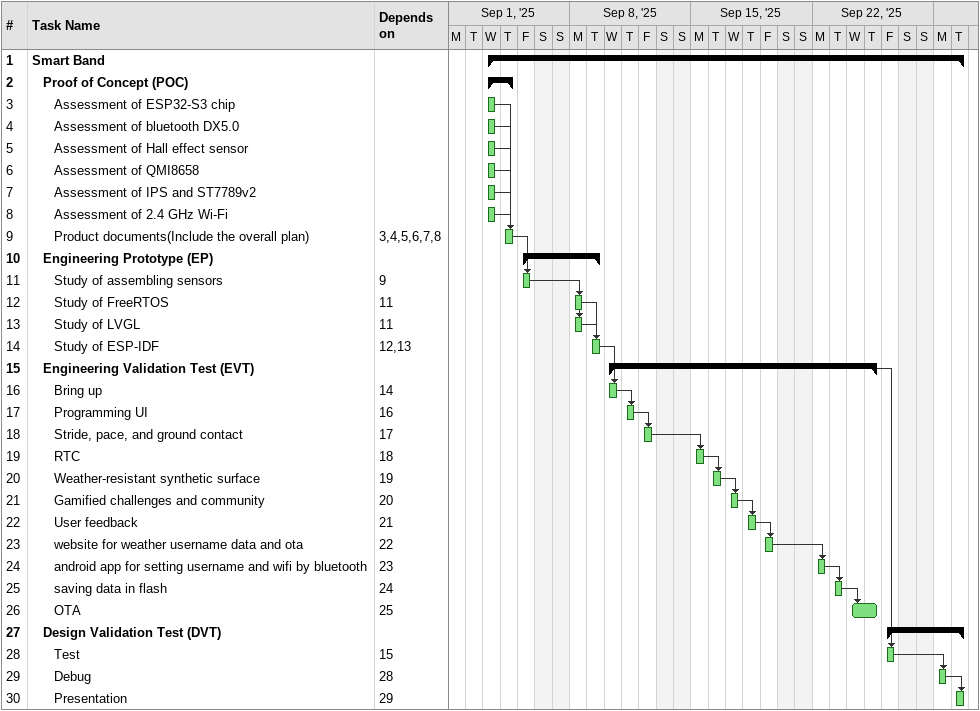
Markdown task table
| ID | Level | Task | Start | Finish | Predecessors |
|---|---|---|---|---|---|
| 1 | 1 | **Smart Band** | 2025-09-03 | 2025-09-30 |  |
| 2 | 2 | **Proof of Concept (POC)** | 2025-09-03 | 2025-09-04 |  |
| 3 | 3 | Assessment of ESP32-S3 chip | 2025-09-03 | 2025-09-03 |  |
| 4 | 3 | Assessment of bluetooth DX5.0 | 2025-09-03 | 2025-09-03 |  |
| 5 | 3 | Assessment of Hall effect sensor | 2025-09-03 | 2025-09-03 |  |
| 6 | 3 | Assessment of QMI8658 | 2025-09-03 | 2025-09-03 |  |
| 7 | 3 | Assessment of IPS and ST7789v2 | 2025-09-03 | 2025-09-03 |  |
| 8 | 3 | Assessment of 2.4 GHz Wi-Fi | 2025-09-03 | 2025-09-03 |  |
| 9 | 3 | Product documents(Include the overall plan) | 2025-09-04 | 2025-09-04 | 3, 4, 5, 6, 7, 8 |
| 10 | 2 | **Engineering Prototype (EP)** | 2025-09-05 | 2025-09-09 |  |
| 11 | 3 | Study of assembling sensors | 2025-09-05 | 2025-09-05 | 9 |
| 12 | 3 | Study of FreeRTOS | 2025-09-08 | 2025-09-08 | 11 |
| 13 | 3 | Study of LVGL | 2025-09-08 | 2025-09-08 | 11 |
| 14 | 3 | Study of ESP-IDF | 2025-09-09 | 2025-09-09 | 12, 13 |
| 15 | 2 | **Engineering Validation Test (EVT)** | 2025-09-10 | 2025-09-25 |  |
| 16 | 3 | Bring up | 2025-09-10 | 2025-09-10 | 14 |
| 17 | 3 | Programming UI | 2025-09-11 | 2025-09-11 | 16 |
| 18 | 3 | Stride, pace, and ground contact | 2025-09-12 | 2025-09-12 | 17 |
| 19 | 3 | RTC | 2025-09-15 | 2025-09-15 | 18 |
| 20 | 3 | Weather-resistant synthetic surface | 2025-09-16 | 2025-09-16 | 19 |
| 21 | 3 | Gamified challenges and community | 2025-09-17 | 2025-09-17 | 20 |
| 22 | 3 | User feedback | 2025-09-18 | 2025-09-18 | 21 |
| 23 | 3 | website for weather username data and ota | 2025-09-19 | 2025-09-19 | 22 |
| 24 | 3 | android app for setting username and wifi by bluetooth | 2025-09-22 | 2025-09-22 | 23 |
| 25 | 3 | saving data in flash | 2025-09-23 | 2025-09-23 | 24 |
| 26 | 3 | OTA | 2025-09-24 | 2025-09-25 | 25 |
| 27 | 2 | **Design Validation Test (DVT)** | 2025-09-26 | 2025-09-30 |  |
| 28 | 3 | Test | 2025-09-26 | 2025-09-26 | 15 |
| 29 | 3 | Debug | 2025-09-29 | 2025-09-29 | 28 |
| 30 | 3 | Presentation | 2025-09-30 | 2025-09-30 | 29 |
